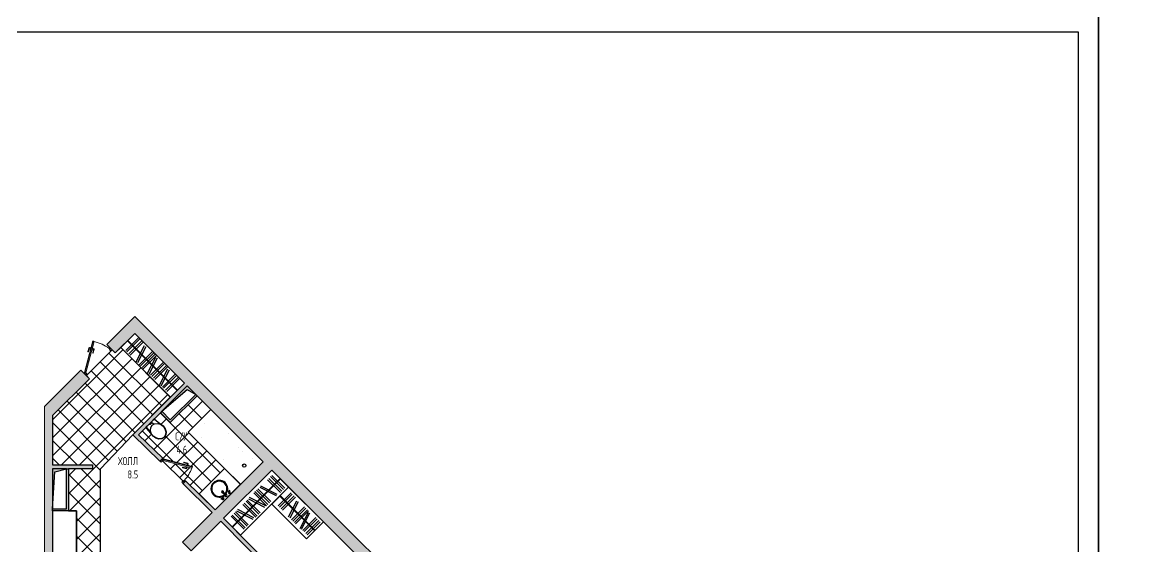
# Model space of a CAD drawing. Header units: millimetres. Extents: x -7516 to 14738, y -3327 to 3625.
# Drawn here: x 4171.6 to 4448.8, y 2897.1 to 3028.3 of the extents above; entities that cross this region are included whole.
import ezdxf

# ---------------------------------------------------------------- set-up
doc = ezdxf.new("R2010")
doc.units = ezdxf.units.MM
doc.header["$LTSCALE"] = 1.5
for name, color, linetype in [('КАНАЛЫ', 253, 'Continuous'), ('кафель', 9, 'Continuous'), ('МЕБЕЛЬ ОСНОВ', 7, 'Continuous'), ('Основные тонкие', 7, 'Continuous')]:
    doc.layers.add(name, color=color, linetype=linetype)
doc.layers.add('новый план', color=6, linetype='Continuous', lineweight=30)
doc.layers.add('СТЕНЫ', color=30, linetype='Continuous', lineweight=30)
doc.styles.add('style1', font='txt.shx', dxfattribs={"width": 0.7, "height": 2.5})

# ---------------------------------------------------------------- blocks, each defined once
blk = doc.blocks.new('дверь45С')
at = {"color": 7, "lineweight": 30}
for p, q in [((618.6, 170.25), (618.95, 170.6)), ((618.63, 170.28), (618.92, 170.57)), ((618.92, 170.57), (619.02, 170.46)), ((618.77, 170.14), (618.63, 170.28)), ((618.97, 170.34), (618.77, 170.14)), ((618.93, 170.37), (619.02, 170.46)), ((618.93, 170.37), (618.97, 170.34)), ((621.5, 167.77), (621.3, 167.58)), ((621.41, 167.4), (621.76, 167.76)), ((621.44, 167.44), (621.73, 167.72)), ((621.53, 167.74), (621.5, 167.77)), ((621.53, 167.74), (621.62, 167.83)), ((621.73, 167.72), (621.62, 167.83)), ((621.3, 167.58), (621.44, 167.44))]:
    blk.add_line(p, q, dxfattribs=at)
at = {"color": 7, "lineweight": 9}
for p, q in [((620.46, 170.69), (620.58, 170.26)), ((620.66, 170.82), (620.52, 170.78)), ((620.66, 171.42), (620.53, 171.39)), ((621.5, 167.8), (620.53, 171.39)), ((620.68, 170.74), (620.54, 170.71)), ((620.54, 170.71), (620.65, 170.28)), ((620.66, 170.82), (620.59, 170.8)), ((620.64, 170.9), (620.66, 170.91)), ((620.71, 170.62), (620.64, 170.9)), ((620.65, 171.46), (620.72, 171.48)), ((621.63, 167.82), (620.65, 171.46)), ((620.74, 170.63), (620.71, 170.62)), ((621.69, 167.84), (620.72, 171.48)), ((620.86, 170.96), (620.88, 170.97)), ((620.88, 170.97), (620.96, 170.69)), ((620.91, 170.89), (621.05, 170.93)), ((620.93, 170.81), (621.07, 170.85)), ((620.96, 170.69), (620.93, 170.68)), ((621.07, 170.85), (621.18, 170.42)), ((621.14, 170.87), (621.26, 170.44)), ((621.62, 167.83), (621.5, 167.8)), ((621.69, 167.84), (621.63, 167.82))]:
    blk.add_line(p, q, dxfattribs=at)
at = {"color": 7}
blk.add_circle((621.55, 167.79), 0.0212, dxfattribs=at)
at = {"color": 7, "lineweight": 9}
blk.add_arc((622.22, 166.94), 4.76, 110.8088, 132.2657, dxfattribs=at)
for centre, major_axis, start_param, end_param in [((620.54, 170.71), (0.0641, -0.037), 2.356194, 3.926991), ((621.07, 170.85), (-0.037, -0.0641), 2.356194, 3.926991), ((620.62, 170.27), (-0.0197, -0.0342), 5.497787, 8.63938), ((621.22, 170.43), (-0.0197, -0.0342), 5.497787, 8.63938)]:
    blk.add_ellipse(centre, major_axis=major_axis, ratio=1, start_param=start_param, end_param=end_param, dxfattribs=at)
blk = doc.blocks.new('дверь наружный')
at = {"color": 0}
for p, q in [((6145.73, 3000.62), (6145.73, 3000.12)), ((6145.93, 3000.57), (6145.73, 3000.57)), ((6145.73, 3000.57), (6145.73, 3000.17)), ((6145.93, 3000.29), (6145.93, 3000.57)), ((6150.08, 3000.29), (6150.08, 3000.57)), ((6150.08, 3000.57), (6150.28, 3000.57)), ((6150.28, 3000.62), (6150.28, 3000.12)), ((6150.28, 3000.57), (6150.28, 3000.17)), ((6145.73, 3000.17), (6145.88, 3000.17)), ((6145.88, 3000.29), (6145.88, 3000.17)), ((6150.13, 3000.29), (6150.13, 3000.17)), ((6150.28, 3000.17), (6150.13, 3000.17))]:
    blk.add_line(p, q, dxfattribs=at)
at = {"color": 0, "lineweight": 9}
for p, q in [((6145.84, 3000.11), (6145.87, 3000.17)), ((6145.84, 3000.11), (6149.37, 2998.07)), ((6145.88, 3000.29), (6145.93, 3000.29)), ((6145.88, 3000.16), (6145.95, 3000.27)), ((6145.95, 3000.27), (6149.43, 2998.26)), ((6148.73, 2998.96), (6148.35, 2999.18)), ((6150.13, 3000.29), (6150.08, 3000.29)), ((6148.38, 2998.35), (6148, 2998.57)), ((6148.42, 2998.42), (6148.04, 2998.64)), ((6148.69, 2998.89), (6148.31, 2999.11)), ((6148.38, 2998.61), (6148.39, 2998.63)), ((6148.63, 2998.46), (6148.38, 2998.61)), ((6148.49, 2998.54), (6148.42, 2998.42)), ((6148.56, 2998.5), (6148.48, 2998.38)), ((6148.49, 2998.81), (6148.51, 2998.83)), ((6148.51, 2998.83), (6148.76, 2998.68)), ((6148.62, 2998.77), (6148.69, 2998.89)), ((6148.64, 2998.49), (6148.63, 2998.46)), ((6148.69, 2998.73), (6148.76, 2998.85)), ((6148.69, 2998.73), (6148.72, 2998.79)), ((6148.76, 2998.68), (6148.75, 2998.66)), ((6149.37, 2998.15), (6149.43, 2998.26))]:
    blk.add_line(p, q, dxfattribs=at)
at = {"color": 0, "lineweight": 0}
for p, q in [((6145.87, 3000.17), (6149.4, 2998.13)), ((6149.4, 2998.13), (6149.37, 2998.07))]:
    blk.add_line(p, q, dxfattribs=at)
at = {"color": 0}
blk.add_circle((6145.9, 3000.24), 0.0212, dxfattribs=at)
at = {"color": 0, "lineweight": 0}
blk.add_arc((6144.99, 3000.98), 5.21, 328.5893, 351.0446, dxfattribs=at)
at = {"color": 0, "lineweight": 9}
for centre, major_axis, start_param, end_param in [((6148.33, 2999.14), (-0.0102, 0.0381), 5.497787, 8.63938), ((6148.02, 2998.61), (-0.0102, 0.0381), 5.497787, 8.63938), ((6148.42, 2998.41), (-0.0192, 0.0715), 2.356194, 3.926991), ((6148.7, 2998.89), (-0.0715, -0.0192), 2.356194, 3.926991)]:
    blk.add_ellipse(centre, major_axis=major_axis, ratio=1, start_param=start_param, end_param=end_param, dxfattribs=at)
blk = doc.blocks.new('рпр')
at = {"layer": 'МЕБЕЛЬ ОСНОВ', "color": 7}
for p, q in [((4888.37, 2986.87), (4888.15, 2984.66)), ((4888.41, 2986.97), (4888.22, 2985.01)), ((4888.65, 2985.63), (4888.27, 2984.94)), ((4888.28, 2985.08), (4888.46, 2986.92)), ((4888.36, 2986.84), (4888.37, 2986.92)), ((4888.37, 2986.92), (4888.41, 2986.97)), ((4888.41, 2986.97), (4888.4, 2986.81)), ((4888.41, 2986.97), (4889.54, 2986.97)), ((4888.41, 2986.97), (4889.54, 2986.97)), ((4888.46, 2986.92), (4888.41, 2986.97)), ((4889.22, 2986.08), (4888.65, 2985.63)), ((4889.88, 2986.24), (4889.22, 2986.08)), ((4889.54, 2986.97), (4890.22, 2986.97)), ((4889.6, 2986.82), (4889.54, 2986.97)), ((4890.16, 2986.82), (4889.6, 2986.82)), ((4889.7, 2986.77), (4889.87, 2986.77)), ((4889.79, 2986.7), (4889.7, 2986.77)), ((4889.87, 2986.77), (4889.73, 2986.77)), ((4889.73, 2986.77), (4890.06, 2986.77)), ((4889.96, 2986.7), (4889.79, 2986.7)), ((4890.55, 2986.07), (4889.88, 2986.24)), ((4890.06, 2986.77), (4889.96, 2986.7)), ((4890.22, 2986.97), (4890.16, 2986.82)), ((4890.22, 2986.97), (4891.33, 2986.97)), ((4891.11, 2985.61), (4890.55, 2986.07)), ((4891.48, 2984.92), (4891.11, 2985.61)), ((4891.33, 2986.97), (4891.28, 2986.92)), ((4891.28, 2986.92), (4891.47, 2985.08)), ((4891.33, 2986.97), (4891.37, 2986.92)), ((4891.37, 2986.57), (4891.33, 2986.97)), ((4891.37, 2986.92), (4891.4, 2986.62)), ((4891.4, 2986.62), (4891.37, 2986.57)), ((4891.37, 2986.57), (4891.37, 2986.57)), ((4888.2, 2984.98), (4888.06, 2984.13)), ((4888.06, 2984.13), (4888.19, 2983.29)), ((4888.27, 2984.94), (4888.13, 2984.13)), ((4888.13, 2984.13), (4888.26, 2983.32)), ((4888.19, 2983.29), (4888.58, 2982.57)), ((4888.24, 2985.04), (4888.2, 2984.98)), ((4888.26, 2983.32), (4888.63, 2982.63)), ((4888.58, 2982.57), (4889.17, 2982.09)), ((4888.63, 2982.63), (4889.19, 2982.17)), ((4890.53, 2982.16), (4891.09, 2982.61)), ((4890.55, 2982.08), (4891.14, 2982.55)), ((4891.09, 2982.61), (4891.48, 2983.3)), ((4891.14, 2982.55), (4891.54, 2983.26)), ((4891.61, 2984.11), (4891.48, 2984.92)), ((4891.48, 2983.3), (4891.61, 2984.11)), ((4891.55, 2984.95), (4891.51, 2985.03)), ((4891.54, 2983.26), (4891.68, 2984.11)), ((4891.68, 2984.11), (4891.55, 2984.95)), ((4889.17, 2982.09), (4889.86, 2981.92)), ((4889.19, 2982.17), (4889.86, 2982)), ((4889.86, 2982), (4890.53, 2982.16)), ((4889.86, 2981.92), (4890.55, 2982.08))]:
    blk.add_line(p, q, dxfattribs=at)
at = {"layer": 'МЕБЕЛЬ ОСНОВ', "color": 7, "ltscale": 1.5}
blk.add_lwpolyline([(4891.51, 2985.03), (4891.37, 2986.57)], dxfattribs=at)

msp = doc.modelspace()

# ---------------------------------------------------------------- hatches: boundary and pattern name
at = {"layer": 'кафель', "ltscale": 1.5, "true_color": 0x939598}
h = msp.add_hatch(color=252, dxfattribs=at)
h.dxf.hatch_style = 1
h.paths.add_polyline_path([(4201.88, 2952.58), (4199.76, 2954.7), (4192.75, 2947.69), (4194.86, 2945.57), (4199.76, 2950.46), (4212.16, 2938.05), (4199.22, 2925.12), (4206.04, 2918.52), (4206.74, 2919.23), (4200.65, 2925.13), (4212.87, 2937.35), (4231.82, 2918.39), (4219.81, 2906.38), (4212.44, 2913.62), (4211.74, 2912.91), (4219.11, 2905.68), (4211.67, 2898.24), (4213.79, 2896.12), (4221.22, 2903.55), (4233.81, 2890.8), (4233.81, 2890.21), (4234.81, 2890.21), (4234.81, 2891.21), (4221.93, 2904.26), (4233.94, 2916.27), (4309.6, 2840.62), (4302.12, 2833.23), (4304.24, 2831.11), (4313.85, 2840.6)])
at = {"layer": 'кафель', "ltscale": 1.5, "true_color": 0x6b6d70}
h = msp.add_hatch(color=251, dxfattribs=at)
h.dxf.hatch_style = 1
h.paths.add_polyline_path([(4219.11, 2905.68), (4211.74, 2912.91), (4212.44, 2913.62), (4219.81, 2906.38), (4231.82, 2918.39), (4215, 2935.22), (4212.86, 2936.41), (4206.49, 2930.97), (4200.65, 2925.13), (4206.74, 2919.23), (4206.04, 2918.52), (4199.22, 2925.12), (4212.16, 2938.05), (4199.76, 2950.46), (4194.86, 2945.57), (4192.75, 2947.69), (4199.76, 2954.7), (4201.88, 2952.58), (4313.85, 2840.6), (4304.24, 2831.11), (4302.12, 2833.23), (4309.6, 2840.62), (4233.94, 2916.27), (4221.93, 2904.26), (4234.81, 2891.21), (4234.81, 2890.21), (4233.81, 2890.21), (4233.81, 2890.8), (4221.22, 2903.55), (4213.79, 2896.12), (4211.67, 2898.24)])
at = {"layer": 'кафель', "ltscale": 1.5, "true_color": 0x939598}
h = msp.add_hatch(dxfattribs=at)
h.set_pattern_fill('ANSI37', color=252)
h.set_pattern_definition([(45, (4803.038, 3193.439), (-2.245064, 2.245064), []), (135, (4803.038, 3193.439), (-2.245064, -2.245064), [])])
h.paths.add_polyline_path([(4208.62, 2934.52), (4196.22, 2946.93), (4194.86, 2945.57), (4194.86, 2945.57), (4194.09, 2946.35), (4187.65, 2939.91), (4188.43, 2939.13), (4188.43, 2939.13), (4179.22, 2929.92), (4179.22, 2917.61), (4189.22, 2917.61), (4189.22, 2916.61), (4183.22, 2916.61), (4183.22, 2906.11), (4185.22, 2906.11), (4185.22, 2876.77), (4185.44, 2876.77), (4185.44, 2876.2), (4185.44, 2875.33), (4185.44, 2874.46), (4185.44, 2873.6), (4185.42, 2872.06), (4185.44, 2872.06), (4185.44, 2871.5), (4185.22, 2859.14), (4191.22, 2859.14), (4191.22, 2916.61), (4199.22, 2925.12)])
at = {"layer": 'кафель', "ltscale": 1.5, "true_color": 0x000000}
h = msp.add_hatch(color=18, dxfattribs=at)
h.dxf.hatch_style = 1
h.paths.add_polyline_path([(4214.98, 2935.22), (4212.87, 2937.34), (4206.54, 2931.01), (4212.86, 2936.41)])
at = {"layer": 'кафель', "ltscale": 1.5, "true_color": 0x939598}
h = msp.add_hatch(dxfattribs=at)
h.set_pattern_fill('ANSI37', color=252)
h.set_pattern_definition([(45, (4524.2214, 2922.312), (-2.245064, 2.245064), []), (135, (4524.2214, 2922.312), (-2.245064, -2.245064), [])])
h.paths.add_polyline_path([(4213.05, 2925.79), (4218.74, 2931.47), (4215.34, 2934.87), (4208.62, 2928.15), (4206.15, 2930.63), (4200.65, 2925.13), (4206.74, 2919.23), (4206.39, 2918.87), (4212.08, 2913.25), (4212.44, 2913.62), (4215.82, 2910.31), (4222.16, 2916.69)])
h.paths.add_polyline_path([(4214.06, 2917.04), (4206.87, 2918.93), (4206.8, 2918.67), (4214, 2916.79)], flags=16)
edge = h.paths.add_edge_path(flags=16)
edge.add_line((4212.1, 2918.22), (4212.96, 2918))
edge.add_ellipse((4212.92, 2917.85), major_axis=(0.105, 0.105), ratio=1, start_angle=300.3412, end_angle=390.3412, ccw=False)
edge.add_line((4213.06, 2917.82), (4212.99, 2917.52))
edge.add_line((4212.99, 2917.52), (4213.15, 2917.48))
edge.add_line((4213.15, 2917.48), (4214.18, 2917.16))
edge.add_line((4214.18, 2917.16), (4206.88, 2919.07))
edge.add_line((4206.88, 2919.07), (4206.85, 2918.93))
edge.add_line((4206.85, 2918.93), (4206.86, 2918.92))
edge.add_line((4206.86, 2918.92), (4206.75, 2918.81))
edge.add_arc((4206.78, 2918.78), 0.0425, 0, 135.3412, ccw=False)
edge.add_arc((4206.78, 2918.78), 0.0425, -134.6588, 0, ccw=False)
edge.add_line((4206.75, 2918.75), (4206.75, 2918.67))
edge.add_line((4206.75, 2918.67), (4206.37, 2918.28))
edge.add_line((4206.37, 2918.28), (4206.08, 2918.56))
edge.add_line((4206.08, 2918.56), (4206.65, 2919.13))
edge.add_line((4206.65, 2919.13), (4206.85, 2918.93))
edge.add_line((4206.85, 2918.93), (4206.88, 2919.07))
edge.add_line((4206.88, 2919.07), (4212.57, 2917.58))
edge.add_line((4212.57, 2917.58), (4212.59, 2917.63))
edge.add_line((4212.59, 2917.63), (4212.83, 2917.56))
edge.add_line((4212.83, 2917.56), (4212.91, 2917.85))
edge.add_line((4212.91, 2917.85), (4212.06, 2918.07))
edge.add_ellipse((4212.08, 2918.15), major_axis=(0.0558, 0.0558), ratio=1, start_angle=30.3412, end_angle=210.3412, ccw=False)
edge = h.paths.add_edge_path(flags=16)
edge.add_line((4212.86, 2917.03), (4212.82, 2916.9))
edge.add_line((4212.82, 2916.9), (4212.78, 2916.75))
edge.add_ellipse((4212.64, 2916.78), major_axis=(-0.105, 0.105), ratio=1, start_angle=120.3412, end_angle=210.3412, ccw=False)
edge.add_line((4212.6, 2916.64), (4211.74, 2916.87))
edge.add_ellipse((4211.76, 2916.94), major_axis=(0.0558, 0.0558), ratio=1, start_angle=30.3412, end_angle=210.3412, ccw=False)
edge.add_line((4211.78, 2917.02), (4212.63, 2916.8))
edge.add_line((4212.63, 2916.8), (4212.71, 2917.07))
edge.add_line((4212.71, 2917.07), (4212.86, 2917.03))
h.paths.add_polyline_path([(4203.32, 2927.8), (4203.47, 2927.74), (4203.87, 2928.14), (4203.8, 2928.28), (4203.8, 2928.28)], flags=17)
h.paths.add_polyline_path([(4202.53, 2927.02), (4202.79, 2926.71), (4202.83, 2926.74), (4202.6, 2927.02), (4202.53, 2927.02)], flags=17)
h.paths.add_polyline_path([(4204.7, 2929.04), (4204.66, 2929.03), (4204.72, 2928.98), (4206.12, 2927.83), (4206.21, 2927.8)], flags=16)
h.paths.add_polyline_path([(4212.16, 2913.76), (4212.38, 2913.55), (4211.81, 2912.98), (4211.53, 2913.26), (4211.91, 2913.65), (4211.98, 2913.58)], flags=16)
h.paths.add_polyline_path([(4207.14, 2924.48), (4206.54, 2924.1), (4205.79, 2924.02), (4205, 2924.25), (4204.31, 2924.74), (4203.8, 2925.43), (4203.78, 2925.52), (4203.65, 2926.21), (4203.72, 2926.94), (4204.08, 2927.52), (4204.66, 2927.88), (4205.38, 2927.96), (4206.13, 2927.75), (4206.8, 2927.27), (4206.85, 2927.32), (4207.35, 2926.63), (4207.58, 2925.85), (4207.51, 2925.09)], flags=16)
h.paths.add_polyline_path([(4203.81, 2927.91), (4203.69, 2927.79), (4203.58, 2927.77), (4203.81, 2928.01), (4203.83, 2928.03)], flags=16)
h = msp.add_hatch(color=252, dxfattribs=at)
h.dxf.hatch_style = 1
h.paths.add_polyline_path([(4215.34, 2934.87), (4214.98, 2935.22), (4208.62, 2928.86), (4206.5, 2930.98), (4206.15, 2930.63), (4208.62, 2928.15)])
h = msp.add_hatch(color=252, dxfattribs=at)
h.dxf.hatch_style = 1
h.paths.add_polyline_path([(4183.22, 2916.61), (4182.72, 2916.61), (4182.72, 2906.61), (4179.22, 2906.61), (4179.22, 2906.11), (4183.22, 2906.11)])
at = {"layer": 'кафель', "ltscale": 1.5, "true_color": 0x000000}
h = msp.add_hatch(color=18, dxfattribs=at)
h.dxf.hatch_style = 1
h.paths.add_polyline_path([(4182.72, 2916.61), (4179.22, 2916.61), (4179.22, 2906.61), (4179.75, 2915.86)])
at = {"layer": 'МЕБЕЛЬ ОСНОВ', "ltscale": 1.5, "true_color": 0x939598}
h = msp.add_hatch(color=252, dxfattribs=at)
h.dxf.hatch_style = 1
h.paths.add_polyline_path([(4188.43, 2939.13), (4186.31, 2941.25), (4186.31, 2941.25), (4177.22, 2932.16), (4177.22, 2843.11), (4174.22, 2843.11), (4174.22, 2841.11), (4173.65, 2841.11), (4173.65, 2807.62), (4189.72, 2807.62), (4189.72, 2810.62), (4179.65, 2810.61), (4179.65, 2813.62), (4176.65, 2813.62), (4176.65, 2838.11), (4179.22, 2838.11), (4179.22, 2916.61), (4189.22, 2916.61), (4189.22, 2917.61), (4179.22, 2917.61), (4179.22, 2929.92)])

# ---------------------------------------------------------------- linework, layer by layer
for p, q in [((4197.49, 2946.15), (4200.71, 2949.38)), ((4197.8, 2945.83), (4201.03, 2949.07)), ((4210.33, 2936.21), (4197.9, 2948.59)), ((4197.99, 2948.69), (4210.42, 2936.3)), ((4198.26, 2945.38), (4201.48, 2948.61)), ((4198.57, 2945.06), (4201.8, 2948.3)), ((4200.07, 2943.35), (4202.16, 2947.41)), ((4200.47, 2943.15), (4202.56, 2947.21)), ((4200.84, 2942.64), (4204.06, 2945.88)), ((4201.15, 2942.33), (4204.38, 2945.56)), ((4201.55, 2941.93), (4204.78, 2945.17)), ((4201.86, 2941.62), (4205.09, 2944.85)), ((4202.95, 2940.49), (4205.04, 2944.56)), ((4203.35, 2940.29), (4205.44, 2944.36)), ((4203.67, 2940), (4206.9, 2943.24)), ((4203.98, 2939.69), (4207.21, 2942.92)), ((4204.44, 2939.23), (4207.67, 2942.47)), ((4204.76, 2938.92), (4207.98, 2942.15)), ((4205.92, 2937.53), (4208.01, 2941.6)), ((4206.32, 2937.33), (4208.41, 2941.39)), ((4206.64, 2937.04), (4209.87, 2940.27)), ((4206.96, 2936.73), (4210.18, 2939.96)), ((4207.42, 2936.27), (4210.64, 2939.5)), ((4207.73, 2935.96), (4210.95, 2939.19)), ((4224.05, 2902.13), (4236.04, 2914.17)), ((4236.13, 2914.08), (4224.14, 2902.04)), ((4232.9, 2913.89), (4236.14, 2910.66)), ((4233.21, 2914.2), (4236.45, 2910.98)), ((4233.67, 2914.66), (4236.91, 2911.44)), ((4233.98, 2914.97), (4237.22, 2911.75)), ((4229.45, 2910.6), (4232.69, 2907.37)), ((4229.77, 2910.91), (4233, 2907.69)), ((4230.17, 2911.31), (4233.4, 2908.08)), ((4230.48, 2911.62), (4233.71, 2908.4)), ((4230.98, 2911.99), (4235.05, 2909.91)), ((4231.19, 2912.39), (4235.25, 2910.3)), ((4235.56, 2907.37), (4238.78, 2910.6)), ((4226.76, 2907.7), (4229.99, 2904.48)), ((4227.07, 2908.02), (4230.3, 2904.79)), ((4227.53, 2908.48), (4230.76, 2905.25)), ((4227.84, 2908.79), (4231.07, 2905.57)), ((4228.13, 2909.12), (4232.19, 2907.03)), ((4228.33, 2909.51), (4232.4, 2907.42)), ((4235.87, 2907.05), (4239.1, 2910.29)), ((4244.71, 2901.11), (4235.97, 2909.81)), ((4236.06, 2909.91), (4244.8, 2901.2)), ((4236.33, 2906.6), (4239.56, 2909.83)), ((4236.64, 2906.29), (4239.87, 2909.52)), ((4238.14, 2904.57), (4240.23, 2908.63)), ((4238.54, 2904.37), (4240.63, 2908.43)), ((4224.11, 2905.05), (4227.34, 2901.82)), ((4224.56, 2905.5), (4227.8, 2902.28)), ((4224.88, 2905.82), (4228.11, 2902.59)), ((4225.17, 2906.14), (4229.23, 2904.05)), ((4225.37, 2906.54), (4229.43, 2904.45)), ((4238.91, 2903.86), (4242.13, 2907.1)), ((4239.22, 2903.55), (4242.45, 2906.78)), ((4239.62, 2903.15), (4242.85, 2906.39)), ((4239.93, 2902.84), (4243.16, 2906.07)), ((4241.02, 2901.72), (4243.11, 2905.78)), ((4241.42, 2901.51), (4243.51, 2905.58)), ((4223.79, 2904.73), (4227.03, 2901.51)), ((4241.74, 2901.22), (4244.97, 2904.46)), ((4242.05, 2900.91), (4245.28, 2904.14)), ((4242.51, 2900.45), (4245.74, 2903.69)), ((4242.83, 2900.14), (4246.05, 2903.38))]:
    msp.add_line(p, q)
at = {"color": 18, "true_color": 0x000000}
for points in [[(4019.98, 2733.78), (4440.48, 2733.78), (4440.48, 3030.78), (4019.98, 3030.78)], [(4440.48, 2733.78), (4860.98, 2733.78), (4860.98, 3030.78), (4440.48, 3030.78)]]:
    msp.add_lwpolyline(points, close=True, dxfattribs=at)
msp.add_lwpolyline([(4196.23, 2946.92), (4208.63, 2934.51), (4212.16, 2938.05), (4199.76, 2950.46)], close=True)
at = {"layer": 'КАНАЛЫ', "ltscale": 1.5}
for points in [[(4212.87, 2937.35), (4206.5, 2930.98), (4212.86, 2936.41), (4214.98, 2935.22), (4212.87, 2937.35)], [(4214.98, 2935.22), (4208.62, 2928.86), (4206.5, 2930.98), (4206.15, 2930.63), (4208.62, 2928.15), (4215.34, 2934.87), (4214.98, 2935.22)], [(4182.72, 2916.61), (4183.22, 2916.61), (4183.22, 2906.11), (4179.22, 2906.11), (4179.22, 2906.61), (4182.72, 2906.61), (4182.72, 2916.61)]]:
    msp.add_lwpolyline(points, dxfattribs=at)
at = {"layer": 'КАНАЛЫ', "color": 18, "ltscale": 1.5, "true_color": 0x000000}
msp.add_lwpolyline([(4182.72, 2916.61), (4179.22, 2916.61), (4179.22, 2906.61), (4179.75, 2915.86), (4182.72, 2916.61)], dxfattribs=at)
at = {"layer": 'кафель', "ltscale": 1.5}
msp.add_lwpolyline([(4185.22, 2859.14), (4191.22, 2859.14), (4191.22, 2916.61), (4199.22, 2925.12), (4208.62, 2934.52), (4196.23, 2946.94), (4194.86, 2945.57), (4194.09, 2946.35), (4187.65, 2939.91), (4188.43, 2939.13), (4179.22, 2929.92), (4179.22, 2917.61), (4189.22, 2917.61), (4189.22, 2916.61), (4183.22, 2916.61), (4183.22, 2906.11), (4185.22, 2906.11)], close=True, dxfattribs=at)
msp.add_lwpolyline([(4219.81, 2906.38), (4231.82, 2918.39), (4215.34, 2934.87), (4208.62, 2928.15), (4206.15, 2930.63), (4200.65, 2925.13), (4206.74, 2919.23), (4206.39, 2918.87), (4212.08, 2913.25), (4212.44, 2913.62), (4219.81, 2906.38)], dxfattribs=at)
at = {"layer": 'МЕБЕЛЬ ОСНОВ', "ltscale": 1.5}
for p, q in [((4238.18, 2912.03), (4246.91, 2903.31)), ((4233.94, 2907.79), (4242.66, 2899.06))]:
    msp.add_line(p, q, dxfattribs=at)
for points in [[(4213.05, 2925.79), (4226.14, 2912.71), (4231.82, 2918.39), (4218.73, 2931.47)], [(4221.93, 2904.26), (4226.17, 2900.01), (4238.18, 2912.03), (4233.94, 2916.27)], [(4233.94, 2907.79), (4242.66, 2899.06), (4246.91, 2903.31), (4238.18, 2912.03)], [(4185.22, 2906.11), (4179.22, 2906.11), (4179.22, 2865.14), (4185.22, 2865.14)]]:
    msp.add_lwpolyline(points, close=True, dxfattribs=at)
at = {"layer": 'МЕБЕЛЬ ОСНОВ', "ltscale": 600, "const_width": 0.00106}
for points in [[(4228.68, 2915.83), (4228.43, 2915.61), (4227.89, 2915.23), (4227.42, 2914.98), (4227, 2914.84), (4226.63, 2914.8), (4226.29, 2914.85), (4226, 2914.94), (4225.72, 2915.07), (4225.45, 2915.23), (4225.19, 2915.41), (4224.93, 2915.62), (4224.67, 2915.86), (4224.41, 2916.12), (4224.14, 2916.41), (4223.87, 2916.72), (4223.59, 2917.06), (4223.29, 2917.42), (4222.99, 2917.79), (4222.67, 2918.17), (4222.33, 2918.56), (4221.97, 2918.96), (4221.6, 2919.34), (4221.2, 2919.72), (4220.78, 2920.09), (4220.34, 2920.45), (4219.9, 2920.79), (4219.45, 2921.12), (4219.01, 2921.44), (4218.58, 2921.73), (4218.18, 2922.01), (4217.81, 2922.27), (4217.47, 2922.52), (4216.72, 2923.23), (4216.47, 2923.45), (4216.24, 2923.68), (4216.04, 2923.92), (4215.86, 2924.18), (4215.72, 2924.46), (4215.61, 2924.77), (4215.52, 2925.12), (4215.48, 2925.52), (4215.51, 2925.97), (4215.65, 2926.48), (4215.9, 2927.04), (4216.29, 2927.67), (4216.58, 2928.02), (4216.88, 2928.26), (4217.51, 2928.65), (4218.07, 2928.9), (4218.58, 2929.04), (4219.03, 2929.07), (4219.43, 2929.03), (4219.78, 2928.95), (4220.09, 2928.83), (4220.37, 2928.69), (4220.63, 2928.52), (4220.87, 2928.31), (4221.1, 2928.08), (4221.32, 2927.83), (4222.01, 2927.06), (4222.26, 2926.72), (4222.52, 2926.35), (4222.8, 2925.95), (4223.09, 2925.53), (4223.41, 2925.08), (4223.74, 2924.64), (4224.08, 2924.19), (4224.44, 2923.75), (4224.81, 2923.33), (4225.19, 2922.94), (4225.58, 2922.56), (4225.97, 2922.21), (4226.36, 2921.87), (4226.74, 2921.55), (4227.12, 2921.24), (4227.48, 2920.95), (4227.81, 2920.67), (4228.13, 2920.39), (4228.42, 2920.13), (4228.68, 2919.87), (4228.91, 2919.61), (4229.12, 2919.35), (4229.31, 2919.08), (4229.46, 2918.82), (4229.59, 2918.54), (4229.69, 2918.24), (4229.74, 2917.91), (4229.7, 2917.53), (4229.56, 2917.12), (4229.31, 2916.65), (4228.92, 2916.11)], [(4228.34, 2916.23), (4228.1, 2916.03), (4227.61, 2915.68), (4227.21, 2915.46), (4226.89, 2915.36), (4226.64, 2915.33), (4226.41, 2915.36), (4226.19, 2915.44), (4225.97, 2915.54), (4225.74, 2915.67), (4225.51, 2915.84), (4225.28, 2916.02), (4225.04, 2916.24), (4224.79, 2916.49), (4224.54, 2916.76), (4224.27, 2917.06), (4223.99, 2917.39), (4223.7, 2917.75), (4223.39, 2918.13), (4223.07, 2918.52), (4222.73, 2918.91), (4222.36, 2919.32), (4221.97, 2919.72), (4221.56, 2920.11), (4221.12, 2920.5), (4220.67, 2920.87), (4220.22, 2921.22), (4219.76, 2921.55), (4219.31, 2921.87), (4218.88, 2922.17), (4218.48, 2922.45), (4218.12, 2922.7), (4217.81, 2922.93), (4217.08, 2923.62), (4216.83, 2923.83), (4216.63, 2924.04), (4216.46, 2924.24), (4216.32, 2924.45), (4216.21, 2924.68), (4216.11, 2924.93), (4216.04, 2925.21), (4216.01, 2925.52), (4216.04, 2925.88), (4216.15, 2926.3), (4216.37, 2926.79), (4216.73, 2927.36), (4216.95, 2927.65), (4217.19, 2927.82), (4217.76, 2928.18), (4218.25, 2928.4), (4218.67, 2928.51), (4219.03, 2928.54), (4219.34, 2928.51), (4219.62, 2928.44), (4219.87, 2928.34), (4220.1, 2928.23), (4220.31, 2928.09), (4220.51, 2927.92), (4220.72, 2927.72), (4220.93, 2927.48), (4221.6, 2926.73), (4221.83, 2926.41), (4222.08, 2926.05), (4222.36, 2925.65), (4222.66, 2925.22), (4222.98, 2924.77), (4223.32, 2924.32), (4223.67, 2923.86), (4224.04, 2923.41), (4224.42, 2922.97), (4224.81, 2922.56), (4225.22, 2922.17), (4225.62, 2921.81), (4226.02, 2921.47), (4226.41, 2921.14), (4226.78, 2920.83), (4227.14, 2920.54), (4227.47, 2920.27), (4227.77, 2920), (4228.05, 2919.75), (4228.29, 2919.5), (4228.51, 2919.26), (4228.7, 2919.03), (4228.86, 2918.8), (4228.99, 2918.57), (4229.1, 2918.34), (4229.17, 2918.12), (4229.2, 2917.9), (4229.18, 2917.65), (4229.07, 2917.33), (4228.86, 2916.93), (4228.51, 2916.44)]]:
    msp.add_lwpolyline(points, close=True, dxfattribs=at)
at = {"layer": 'МЕБЕЛЬ ОСНОВ', "ltscale": 5}
msp.add_lwpolyline([(4222.14, 2916.68), (4215.83, 2910.32), (4219.81, 2906.38), (4226.13, 2912.75)], close=True, dxfattribs=at)
for points in [[(4222.49, 2909.86), (4221.59, 2910.75)], [(4221.76, 2910.92), (4222.65, 2910.03)]]:
    msp.add_lwpolyline(points, dxfattribs=at)
at = {"layer": 'МЕБЕЛЬ ОСНОВ', "ltscale": 600}
msp.add_circle((4227.1, 2917.43), 0.41, dxfattribs=at)
at = {"layer": 'МЕБЕЛЬ ОСНОВ', "ltscale": 5}
for centre, radius, start, end in [((4220.87, 2911.61), 2.1, 318.7471, 312.3242), ((4220.87, 2911.61), 1.9, 319.1049, 312.005), ((4221.68, 2910.82), 0.254, 344.604, 289.4963), ((4221.68, 2910.82), 0.199, 353.925, 281.5396), ((4221.67, 2910.83), 0.118, 45.3531, 225.3531), ((4223.33, 2910.72), 0.254, 86.6581, 66.7444), ((4224.27, 2910.86), 0.926, 154.8709, 190.2663), ((4222.52, 2911.09), 0.926, 334.8709, 10.2663), ((4221.67, 2908.24), 0.926, 80.4399, 115.8353), ((4221.42, 2909.99), 0.926, 260.7881, 296.1835), ((4221.8, 2909.17), 0.254, 203.9619, 184.0481), ((4222.56, 2909.94), 0.254, 161.2099, 106.1023)]:
    msp.add_arc(centre, radius, start, end, dxfattribs=at)
at = {"layer": 'Основные тонкие'}
msp.add_lwpolyline([(4039.98, 2738.78), (4435.48, 2738.78), (4435.48, 3025.78), (4039.98, 3025.78)], close=True, dxfattribs=at)
at = {"layer": 'СТЕНЫ', "color": 252, "lineweight": 0, "ltscale": 1.5, "true_color": 0x939598}
for points in [[(4201.88, 2952.58), (4199.76, 2954.7), (4192.75, 2947.69), (4194.86, 2945.57), (4199.76, 2950.46), (4212.16, 2938.05), (4199.22, 2925.12), (4206.04, 2918.52), (4206.74, 2919.23), (4200.65, 2925.13), (4212.87, 2937.35), (4231.82, 2918.39), (4219.81, 2906.38), (4212.44, 2913.62), (4211.74, 2912.91), (4219.11, 2905.68), (4211.67, 2898.24), (4213.79, 2896.12), (4221.22, 2903.55), (4233.81, 2890.8)], [(4313.85, 2840.6), (4201.88, 2952.58)], [(4179.22, 2929.92), (4188.43, 2939.13), (4186.31, 2941.25), (4177.22, 2932.16), (4177.22, 2843.11), (4174.22, 2843.11), (4174.22, 2841.11), (4173.65, 2841.11), (4173.65, 2807.62), (4189.72, 2807.62), (4189.72, 2810.62), (4179.65, 2810.61), (4179.65, 2813.62), (4176.65, 2813.62), (4176.65, 2838.11), (4179.22, 2838.11), (4179.22, 2916.61), (4189.22, 2916.61), (4189.22, 2917.61), (4179.22, 2917.61), (4179.22, 2929.92)], [(4234.81, 2891.21), (4221.93, 2904.26), (4233.94, 2916.27), (4309.6, 2840.62)]]:
    msp.add_lwpolyline(points, dxfattribs=at)

# ---------------------------------------------------------------- block references
at = {"layer": 'МЕБЕЛЬ ОСНОВ', "xscale": -1, "rotation": 44.93185817591364}
msp.add_blockref('рпр', (9774.93, 4266.98), dxfattribs=at)
at = {"layer": 'новый план', "color": 0, "lineweight": -3, "xscale": -2, "yscale": 2, "zscale": 2, "rotation": 224.9999999999999}
msp.add_blockref('дверь наружный', (-8747.17, -1508.02), dxfattribs=at)
at = {"layer": 'Основные тонкие', "color": 1, "xscale": -1.999999999999999, "yscale": 2, "zscale": 2, "rotation": 270.3561776625219}
msp.add_blockref('дверь45С', (3878.94, 1673.62), dxfattribs=at)

# ---------------------------------------------------------------- texts
at = {"layer": 'МЕБЕЛЬ ОСНОВ', "ltscale": 1.5, "char_height": 2, "attachment_point": 1, "style": 'style1'}
for s, insert in [('\\pxqr;С/У\\P4.6', (4197.66, 2925.72)), ('\\pxqr;ХОЛЛ\\P8.5', (4185.43, 2919.54))]:
    msp.add_mtext_dynamic_manual_height_columns(s, width=15.1598, gutter_width=12.5, heights=[0], dxfattribs=dict(at, insert=insert))

doc.saveas('drawing.dxf')
